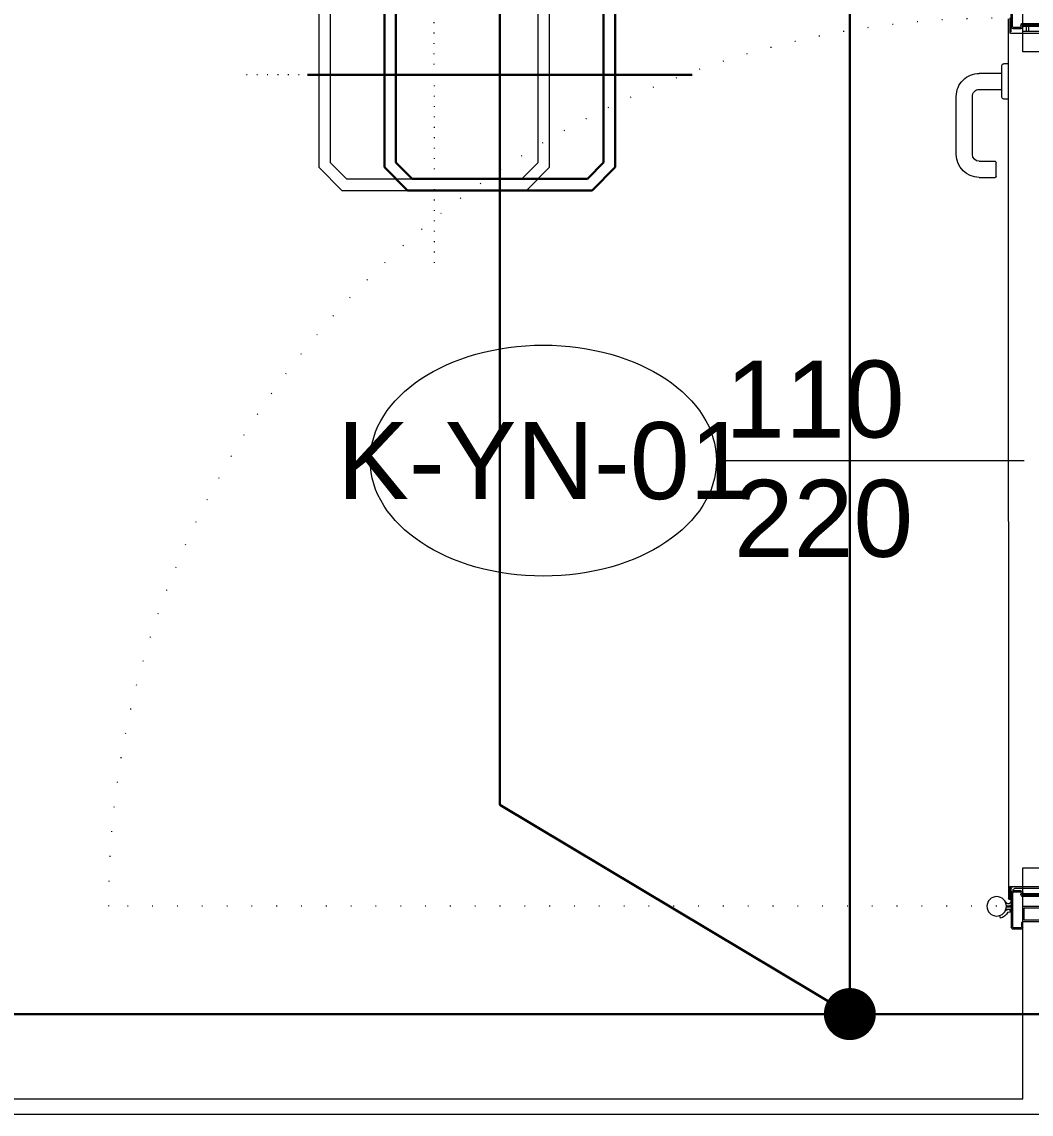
# Model space of a CAD drawing. Extents: x -2012 to 34975, y -1043 to 8321.
# Drawn here: x 10248.8 to 10379.9, y 352.5 to 494.4 of the extents above; entities that cross this region are included whole.
import ezdxf
from ezdxf.enums import TextEntityAlignment as Align

# ---------------------------------------------------------------- set-up
doc = ezdxf.new("R2010")
doc.units = 0
doc.header["$LTSCALE"] = 25
doc.linetypes.add('DOT2', pattern=[0.125, 0, -0.125])
doc.layers.get('0').update_dxf_attribs({"color": 9, "lineweight": 9})
for name, color, linetype, lineweight in [('01', 9, 'Continuous', 9), ('07', 9, 'Continuous', 9), ('14', 9, 'Continuous', 9), ('22', 8, 'Continuous', 9), ('E-2x18(W) PL DOWNLIGHT ARMATÜR (SIVAÜSTÜ)', 7, 'Continuous', 30), ('E-KABLO', 7, 'Continuous', 30), ('E-YUKARI ÇIKAN HAT', 7, 'Continuous', 30)]:
    doc.layers.add(name, color=color, linetype=linetype, lineweight=lineweight)
doc.styles.add('Arial', font='arial.ttf', dxfattribs={"height": 2.5})

# ---------------------------------------------------------------- blocks, each defined once
blk = doc.blocks.new('p-yng-01')
at = {"linetype": 'Continuous'}
for p, q in [((3.3, -1.95), (3.3, 1.56)), ((3.48, -1.98), (3.48, 1.56)), ((3.68, -1.86), (3.68, 1.45)), ((4.59, -3.61), (4.59, 2.09)), ((115.41, -3.61), (115.41, 2.09)), ((116.32, -1.86), (116.32, 1.45)), ((116.52, -1.98), (116.52, 1.56)), ((116.7, -1.95), (116.7, 1.56)), ((2, -2), (2, 0.69)), ((4.3, 0.93), (4.3, -3.06)), ((115.7, -2), (115.7, 0.4)), ((115.7, -1.2), (116.32, -1.2)), ((-0.99, -2.3), (-0.99, -3.2)), ((-0.81, -2.3), (-0.81, -3.2)), ((-0.1, -2.18), (-0.69, -2.18)), ((-0.1, -2), (-0.1, -2.18)), ((3.3, -2.18), (3.3, -1.95)), ((3.3, -1.95), (3.3, -1.98)), ((3.3, -1.95), (3.3, -1.98)), ((3.48, -1.86), (3.68, -1.86)), ((3.59, -2.04), (3.62, -2.03)), ((3.7, -2.19), (3.67, -2.2)), ((3.82, -2.26), (3.82, -3.2)), ((4, -2.26), (4, -3.2)), ((115.41, -2), (115.7, -2)), ((115.7, -1.5), (116.32, -1.5)), ((116, -2.26), (116, -3.2)), ((116.18, -2.26), (116.18, -3.2)), ((116.3, -2.19), (116.33, -2.2)), ((116.52, -1.86), (116.32, -1.86)), ((116.41, -2.04), (116.38, -2.03)), ((116.7, -1.95), (116.7, -1.98)), ((3.7, -3.32), (-0.69, -3.32)), ((3.7, -3.5), (-0.69, -3.5)), ((1.23, -3.95), (1.3, -3.6)), ((1.3, -3.6), (1.59, -3.67)), ((1.59, -3.67), (1.49, -4.14)), ((1.59, -3.5), (1.59, -4.06)), ((1.89, -3.5), (1.89, -4.13)), ((2.84, -4.45), (2.42, -4.08)), ((2.7, -3.56), (2.62, -3.56)), ((4.4, -3.56), (2.7, -3.56)), ((2.9, -3.66), (2.9, -3.76)), ((2.9, -3.66), (4.54, -3.66)), ((52, -3.86), (3, -3.86)), ((4.1, -3.26), (4, -3.26)), ((4.4, -3.66), (4.4, -3.56)), ((52, -3.86), (117.3, -3.86)), ((117.4, -3.66), (115.46, -3.66)), ((117.3, -3.56), (115.6, -3.56)), ((115.6, -3.56), (115.6, -3.66)), ((116.3, -3.32), (120.69, -3.32)), ((116.3, -3.5), (120.69, -3.5)), ((0.79, -5.03), (0.44, -4.92))]:
    blk.add_line(p, q, dxfattribs=at)
at = {"ltscale": 2}
for p, q in [((106.87, -3.86), (106.87, -4.46)), ((111.46, -3.86), (111.46, -4.46)), ((96.69, -7.65), (96.69, -5.6)), ((96.84, -5.45), (98.63, -5.45)), ((98.78, -7.65), (98.78, -5.6)), ((107.12, -4.7), (111.21, -4.7)), ((108.12, -7.65), (108.12, -4.7)), ((110.22, -7.65), (110.22, -4.7)), ((99.68, -8.55), (107.22, -8.55)), ((99.68, -10.64), (107.22, -10.64))]:
    blk.add_line(p, q, dxfattribs=at)
at = {"linetype": 'DOT2'}
blk.add_line((2, -5.39), (2, -120.81), dxfattribs=at)
at = {"linetype": 'Continuous'}
for points in [[(2, -2), (2, 2), (0, 2), (0, -2)], [(1.8, -1.8), (1.8, 1.8), (0.2, 1.8), (0.2, -1.8)]]:
    blk.add_lwpolyline(points, close=True, dxfattribs=at)
blk.add_lwpolyline([(-0.69, -2), (-0.1, -2)], dxfattribs=at)
blk.add_circle((2, -5.39), 1.26, dxfattribs=at)
for centre, radius, start, end in [((-0.69, -2.3), 0.299, 90, 180), ((-0.69, -2.3), 0.12, 90, 180), ((3.56, -1.97), 0.259, 181.1025, 296.789), ((3.56, -1.97), 0.0798, 183.5852, 296.798), ((3.74, -2.26), 0.259, 0, 116.785), ((3.74, -2.26), 0.0798, 0, 116.7885), ((116.26, -2.26), 0.259, 63.215, 180), ((116.26, -2.26), 0.0798, 63.2115, 180), ((116.44, -1.97), 0.259, 243.211, 358.8975), ((116.44, -1.97), 0.0798, 243.2084, 356.4148), ((-0.69, -3.2), 0.299, 180, 270), ((-0.69, -3.2), 0.12, 180, 270), ((2, -5.39), 1.63, 118.3166, 163.1721), ((1.2, -4.07), 0.297, 318.0259, 347.3911), ((1.39, -4.06), 0.2, 292.0474, 0), ((2.62, -3.86), 0.599, 143.1286, 207.6333), ((2.62, -3.86), 0.299, 90, 228.3987), ((3, -3.66), 0.0998, 90, 180), ((3, -3.76), 0.0998, 180, 270), ((3.7, -3.2), 0.299, 270, 0), ((3.7, -3.2), 0.12, 270, 0), ((4.1, -3.06), 0.2, 270, 0), ((4.1, -3.06), 0.499, 270, 0), ((4.54, -3.61), 0.0499, 270, 0), ((115.46, -3.61), 0.0499, 180, 270), ((116.3, -3.2), 0.299, 180, 270), ((116.3, -3.2), 0.12, 180, 270)]:
    blk.add_arc(centre, radius, start, end, dxfattribs=at)
at = {"linetype": 'DOT2'}
blk.add_arc((2, -5.39), 115.41, 269.9997, 0.8132, dxfattribs=at)
at = {"ltscale": 2}
for centre, radius, start, end in [((96.84, -5.6), 0.15, 90, 180), ((98.63, -5.6), 0.15, 0, 90), ((107.12, -4.46), 0.249, 180, 270), ((111.21, -4.46), 0.249, 270, 0), ((99.68, -7.65), 2.99, 180, 270), ((99.68, -7.65), 0.898, 180, 270), ((107.22, -7.65), 2.99, 270, 0), ((107.22, -7.65), 0.898, 270, 0)]:
    blk.add_arc(centre, radius, start, end, dxfattribs=at)
blk = doc.blocks.new('0_doorno')
blk.add_lwpolyline([(4.5, 0), (12.5, 0)])
blk.add_ellipse((0, 0), major_axis=(-4.5, 0), ratio=0.666667)
at = {"style": 'Arial'}
blk.add_attdef('YUKSEKLIK', text='', height=2, dxfattribs=at).set_placement((5, 5.9), align=Align.TOP_LEFT)
blk.add_attdef('KAPINO', text='', height=1.4, dxfattribs=at).set_placement((-0.019, -0.035), align=Align.MIDDLE)
blk.add_attdef('GENISLIK', text='', height=2, dxfattribs=at).set_placement((5, -1.895), align=Align.BOTTOM_LEFT)
blk = doc.blocks.new('p-sıva altı_vw')
at = {"linetype": 'DOT2', "ltscale": 0.4}
for q in [(0, 25), (0, 25), (-25, 0), (-25, 0), (0, -25), (25, 0), (0, -25), (25, 0)]:
    blk.add_line((0, 0), q, dxfattribs=at)
for points in [[(-12, -15), (12, -15), (15, -12), (15, 12), (12, 15), (-12, 15), (-15, 12), (-15, -12)], [(-11.38, -13.5), (11.38, -13.5), (13.5, -11.38), (13.5, 11.38), (11.38, 13.5), (-11.38, 13.5), (-13.5, 11.38), (-13.5, -11.38)]]:
    blk.add_lwpolyline(points, close=True)
blk = doc.blocks.new('100_2x18(W) PL DOWNLIGHT ARMATÜR (SIVAÜSTÜ)')
at = {"layer": 'E-2x18(W) PL DOWNLIGHT ARMATÜR (SIVAÜSTÜ)', "color": 4, "ltscale": 0.4}
for q in [(0, 25), (0, 25), (-25, 0), (-25, 0), (0, -25), (25, 0), (0, -25), (25, 0)]:
    blk.add_line((0, 0), q, dxfattribs=at)
at = {"layer": 'E-2x18(W) PL DOWNLIGHT ARMATÜR (SIVAÜSTÜ)', "color": 4}
for p, q in [((-12, 15), (-15, 12)), ((12, 15), (-12, 15)), ((15, 12), (12, 15)), ((-11.38, 13.5), (-13.5, 11.38)), ((11.38, 13.5), (-11.38, 13.5)), ((13.5, 11.38), (11.38, 13.5)), ((-15, 12), (-15, -12)), ((-13.5, 11.38), (-13.5, -11.38)), ((13.5, -11.38), (13.5, 11.38)), ((15, -12), (15, 12)), ((-15, -12), (-12, -15)), ((-13.5, -11.38), (-11.38, -13.5)), ((11.38, -13.5), (13.5, -11.38)), ((12, -15), (15, -12)), ((-11.38, -13.5), (11.38, -13.5)), ((-12, -15), (12, -15))]:
    blk.add_line(p, q, dxfattribs=at)

msp = doc.modelspace()

# ---------------------------------------------------------------- linework, layer by layer
at = {"layer": '01'}
msp.add_lwpolyline([(10395.84, 352.5), (10395.84, 312.5), (9795.84, 312.5), (9795.84, 662.5), (10395.84, 662.5), (10395.84, 622.5), (9845.84, 622.5), (9845.84, 352.5)], close=True, dxfattribs=at)
at = {"layer": '14'}
msp.add_lwpolyline([(9812.84, 1010.5), (9812.84, 759.5), (10537.84, 759.5), (10537.84, 740.5), (10397.84, 740.5), (10397.84, 490.5), (10378.84, 490.5), (10378.84, 620.5), (10378.84, 620.5), (10378.84, 620.5), (9847.84, 620.5), (9847.84, 354.5), (10378.84, 354.5), (10378.84, 354.5), (10378.84, 354.5), (10378.84, 384.5), (10397.84, 384.5), (10397.84, 334.5)], dxfattribs=at)
at = {"layer": 'E-KABLO', "color": 6}
for p, q in [((10356.37, 365.5), (10356.37, 579.46)), ((10310.87, 462.5), (10310.87, 392.7)), ((10356.37, 365.5), (10310.87, 392.7)), ((9854.33, 365.5), (10533.57, 365.5)), ((10356.37, 365.5), (10310.87, 365.5))]:
    msp.add_line(p, q, dxfattribs=at)
at = {"layer": 'E-YUKARI ÇIKAN HAT', "color": 4, "linetype": 'Continuous', "const_width": 3.38}
msp.add_lwpolyline([(10354.68, 365.5, 1), (10358.06, 365.5, 1)], format="xyb", close=True, dxfattribs=at)

# ---------------------------------------------------------------- block references
msp.add_blockref('p-sıva altı_vw', (10302.34, 487.5))
at = {"layer": '07', "xscale": -1, "rotation": 270}
msp.add_blockref('p-yng-01', (10380.84, 377.5), dxfattribs=at)
at = {"layer": '22'}
ref = msp.add_blockref('0_doorno', (10316.53, 437.4), dxfattribs=dict(at, xscale=5, yscale=5, zscale=5))
ref.add_attrib('KAPINO', 'K-YN-01', dxfattribs={"layer": '0', "height": 10, "style": 'Arial'}).set_placement((10316.53, 437.4), align=Align.MIDDLE)
ref.add_attrib('GENISLIK', '110', dxfattribs={"layer": '0', "height": 10, "style": 'Arial'}).set_placement((10340.18, 437.4), align=Align.BOTTOM_LEFT)
ref.add_attrib('YUKSEKLIK', '220', dxfattribs={"layer": '0', "height": 10, "style": 'Arial'}).set_placement((10341.29, 434.9), align=Align.TOP_LEFT)
at = {"layer": 'E-2x18(W) PL DOWNLIGHT ARMATÜR (SIVAÜSTÜ)', "color": 6}
msp.add_blockref('100_2x18(W) PL DOWNLIGHT ARMATÜR (SIVAÜSTÜ)', (10310.87, 487.5), dxfattribs=at)

doc.saveas('drawing.dxf')
